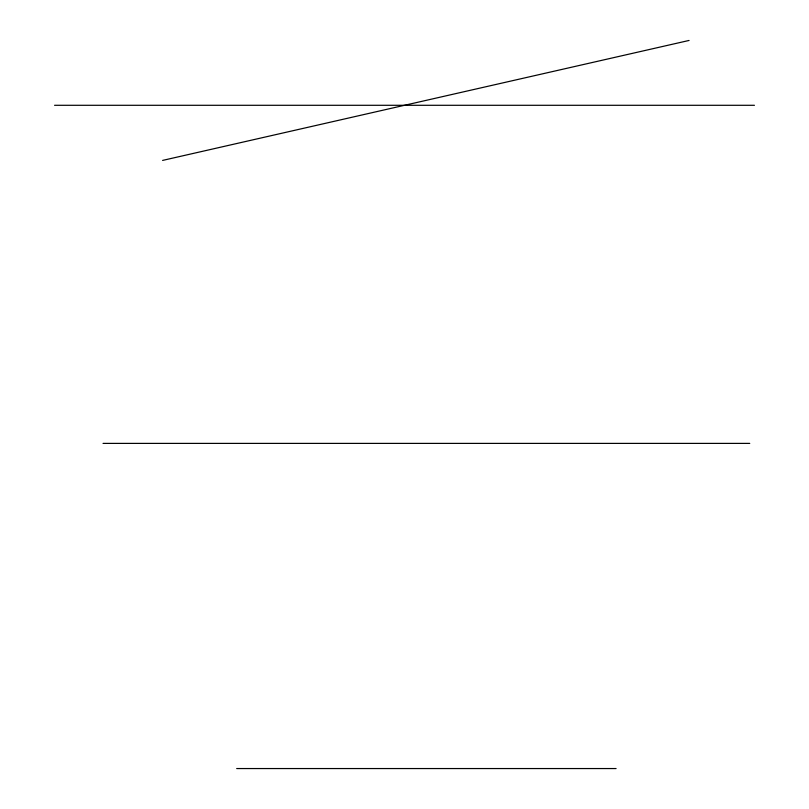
<?xml version="1.0" encoding="UTF-8"?>
<svg xmlns="http://www.w3.org/2000/svg" width="809" height="809" viewBox="0 0 809 809"><rect width="100%" height="100%" fill="white"/><g stroke="black" fill="none" stroke-linecap="round" stroke-linejoin="round"><path stroke-width="1.21" d="M162.599 160.415L689.086 40.45M54.557 105.291L754.443 105.291M103.036 443.393L749.751 443.393M236.683 768.55L616.094 768.55"/></g></svg>
